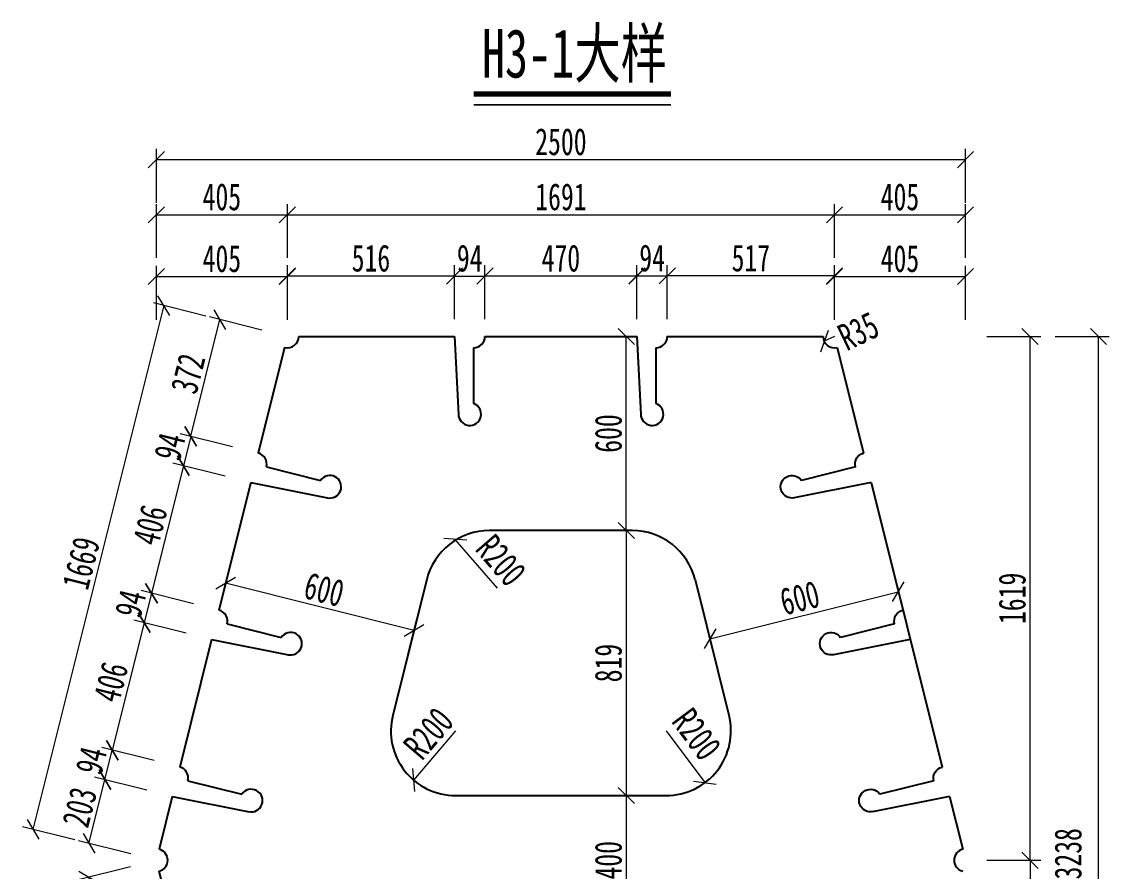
# Model space of a CAD drawing. Header units: millimetres. Extents: x -411717 to -116098, y 0 to 693159.
# Drawn here: x -165669 to -162309, y 305232 to 307857 of the extents above; entities that cross this region are included whole.
import ezdxf

# ---------------------------------------------------------------- set-up
doc = ezdxf.new("R2010")
doc.units = ezdxf.units.MM
doc.header["$LTSCALE"] = 2
doc.header["$PDMODE"] = 3
doc.header["$PDSIZE"] = -10
doc.layers.get('Defpoints').update_dxf_attribs({"color": 8, "lineweight": 9})
for name, color, linetype, lineweight in [('加粗线', 6, 'Continuous', 25), ('标注', 4, 'Continuous', 13), ('细实线', 4, 'Continuous', 15), ('细线', 4, 'Continuous', 15), ('钢板粗线', 1, 'Continuous', 25)]:
    doc.layers.add(name, color=color, linetype=linetype, lineweight=lineweight)
doc.styles.add('111', font='仿宋_GB2312.ttf', dxfattribs={"width": 0.7})
doc.styles.get("Standard").update_dxf_attribs({"font": '仿宋_GB2312.ttf'})
doc.dimstyles.new('200', dxfattribs={"dimscale": 0, "dimtxt": 2.5, "dimasz": 1.5, "dimexe": 1, "dimexo": 1, "dimgap": 0.4, "dimtad": 1, "dimdec": 0, "dimdsep": 46, "dimtxsty": '111', "dimblk": 'OBLIQUE', "dimcen": 0, "dimclrd": 256, "dimclre": 256, "dimclrt": 256, "dimadec": 1, "dimazin": 2, "dimtfac": 1, "dimtdec": 0, "dimtmove": 2, "dimatfit": 3, "dimfxl": 4, "dimfxlon": 1, "dimtolj": 1, "dimlwd": -1, "dimlwe": -1, "dimarcsym": 0})

# ---------------------------------------------------------------- blocks, each defined once
blk = doc.blocks.new('_Oblique')
at = {"color": 0, "linetype": 'ByBlock', "lineweight": -2}
blk.add_line((-0.5, -0.5), (0.5, 0.5), dxfattribs=at)
blk = doc.blocks.new('*D1532')
at = {"layer": 'Defpoints', "color": 0, "transparency": 16777216}
for p in [(-163829.6, 305465.5), (-163829.6, 305065.5), (-163801.1, 305065.5)]:
    blk.add_point(p, dxfattribs=at)
at = {"layer": '细实线', "transparency": 16777216}
for p, q in [((-163801.1, 305465.5), (-163767.8, 305465.5)), ((-163801.1, 305465.5), (-163801.1, 305065.5)), ((-163801.1, 305065.5), (-163767.8, 305065.5))]:
    blk.add_line(p, q, dxfattribs=at)
at = {"layer": '细实线', "transparency": 16777216, "xscale": 49.99999999999995, "yscale": 49.99999999999995, "zscale": 49.99999999999995}
for p, rotation in [((-163801.1, 305465.5), 90), ((-163801.1, 305065.5), 270)]:
    blk.add_blockref('_Oblique', p, dxfattribs=dict(at, rotation=rotation))
at = {"layer": '细实线', "transparency": 16777216, "insert": (-163856.1, 305265.5), "char_height": 83.33, "attachment_point": 5, "rotation": 90, "style": '111'}
blk.add_mtext('\\A1;400', dxfattribs=at)
blk = doc.blocks.new('*D1522')
at = {"layer": 'Defpoints', "color": 0, "transparency": 16777216}
for p in [(-162960.5, 306095.6), (-162935.3, 305994.5), (-163517.3, 305849)]:
    blk.add_point(p, dxfattribs=at)
at = {"layer": '细实线', "transparency": 16777216}
for p, q in [((-162943.3, 306026.8), (-162968.6, 306128)), ((-163542.6, 305950.1), (-162960.5, 306095.6)), ((-163525.4, 305881.3), (-163550.7, 305982.4))]:
    blk.add_line(p, q, dxfattribs=at)
at = {"layer": '细实线', "transparency": 16777216, "xscale": 49.99999999999995, "yscale": 49.99999999999995, "zscale": 49.99999999999995}
for p, rotation in [((-162960.5, 306095.6), 14.03624346792379), ((-163542.6, 305950.1), 194.0362434679238)]:
    blk.add_blockref('_Oblique', p, dxfattribs=dict(at, rotation=rotation))
at = {"layer": '细实线', "transparency": 16777216, "insert": (-163264.9, 306076.2), "char_height": 83.33, "attachment_point": 5, "rotation": 14.0362, "style": '111'}
blk.add_mtext('\\A1;600', dxfattribs=at)
blk = doc.blocks.new('*D1523')
at = {"layer": 'Defpoints', "color": 0, "transparency": 16777216}
for p in [(-165039, 306121.6), (-165065.9, 306014.1), (-164483.8, 305868.5)]:
    blk.add_point(p, dxfattribs=at)
at = {"layer": '细实线', "transparency": 16777216}
for p, q in [((-165057.8, 306046.4), (-165030.9, 306153.9)), ((-164456.9, 305976.1), (-165039, 306121.6)), ((-164475.7, 305900.9), (-164448.8, 306008.4))]:
    blk.add_line(p, q, dxfattribs=at)
at = {"layer": '细实线', "transparency": 16777216, "xscale": 49.99999999999995, "yscale": 49.99999999999995, "zscale": 49.99999999999995}
for p, rotation in [((-165039, 306121.6), 165.9637565320775), ((-164456.9, 305976.1), 345.9637565320776)]:
    blk.add_blockref('_Oblique', p, dxfattribs=dict(at, rotation=rotation))
at = {"layer": '细实线', "transparency": 16777216, "insert": (-164734.6, 306102.2), "char_height": 83.33, "attachment_point": 5, "rotation": 345.9638, "style": '111'}
blk.add_mtext('\\A1;600', dxfattribs=at)
blk = doc.blocks.new('*D1533')
at = {"layer": 'Defpoints', "color": 0, "transparency": 16777216}
for p in [(-163899.1, 306884.5), (-163801.1, 306884.5), (-163899.1, 306284.5)]:
    blk.add_point(p, dxfattribs=at)
at = {"layer": '标注', "transparency": 16777216}
for p, q in [((-163865.8, 306884.5), (-163767.8, 306884.5)), ((-163801.1, 306284.5), (-163801.1, 306884.5)), ((-163865.8, 306284.5), (-163767.8, 306284.5))]:
    blk.add_line(p, q, dxfattribs=at)
at = {"layer": '标注', "transparency": 16777216, "xscale": 49.99999999999987, "yscale": 49.99999999999987, "zscale": 49.99999999999987}
for p, rotation in [((-163801.1, 306884.5), 90), ((-163801.1, 306284.5), 270)]:
    blk.add_blockref('_Oblique', p, dxfattribs=dict(at, rotation=rotation))
at = {"layer": '标注', "transparency": 16777216, "insert": (-163856.1, 306584.5), "char_height": 83.33, "attachment_point": 5, "rotation": 90, "style": '111'}
blk.add_mtext('\\A1;600', dxfattribs=at)
blk = doc.blocks.new('*D1527')
at = {"layer": 'Defpoints', "color": 0, "transparency": 16777216}
for p in [(-165412, 305514.5), (-165203.8, 305462.5), (-165253, 305265.5)]:
    blk.add_point(p, dxfattribs=at)
at = {"layer": '标注', "transparency": 16777216}
for p, q in [((-165282.7, 305482.2), (-165444.4, 305522.6)), ((-165461.3, 305317.6), (-165412, 305514.5)), ((-165331.9, 305285.2), (-165493.6, 305325.7))]:
    blk.add_line(p, q, dxfattribs=at)
at = {"layer": '标注', "transparency": 16777216, "xscale": 49.99999999999987, "yscale": 49.99999999999987, "zscale": 49.99999999999987}
for p, rotation in [((-165412, 305514.5), 75.96375653206555), ((-165461.3, 305317.6), 255.9637565320655)]:
    blk.add_blockref('_Oblique', p, dxfattribs=dict(at, rotation=rotation))
at = {"layer": '标注', "transparency": 16777216, "insert": (-165490, 305429.4), "char_height": 83.33, "attachment_point": 5, "rotation": 75.9638, "style": '111'}
blk.add_mtext('\\A1;203', dxfattribs=at)
blk = doc.blocks.new('*D1528')
at = {"layer": 'Defpoints', "color": 0, "transparency": 16777216}
for p in [(-165253, 305265.5), (-165203.8, 305068.6), (-165413.4, 305016.2)]:
    blk.add_point(p, dxfattribs=at)
at = {"layer": '标注', "transparency": 16777216}
for p, q in [((-165333.3, 305245.4), (-165495, 305205)), ((-165462.6, 305213.1), (-165413.4, 305016.2)), ((-165284, 305048.5), (-165445.7, 305008.1))]:
    blk.add_line(p, q, dxfattribs=at)
at = {"layer": '标注', "transparency": 16777216, "xscale": 49.99999999999987, "yscale": 49.99999999999987, "zscale": 49.99999999999987}
for p, rotation in [((-165462.6, 305213.1), 104.0362434679783), ((-165413.4, 305016.2), 284.0362434679783)]:
    blk.add_blockref('_Oblique', p, dxfattribs=dict(at, rotation=rotation))
at = {"layer": '标注', "transparency": 16777216, "insert": (-165384.7, 305128), "char_height": 83.33, "attachment_point": 5, "rotation": 284.0362, "style": '111'}
blk.add_mtext('\\A1;203', dxfattribs=at)
blk = doc.blocks.new('*D1535')
at = {"layer": 'Defpoints', "color": 0, "transparency": 16777216}
for p in [(-164848.3, 306884.5), (-165634.5, 305360.9), (-165253, 305265.5)]:
    blk.add_point(p, dxfattribs=at)
at = {"layer": '标注', "transparency": 16777216}
for p, q in [((-165229.8, 306979.9), (-165634.5, 305360.9)), ((-165100.4, 306947.5), (-165262.1, 306988)), ((-165505.1, 305328.5), (-165666.8, 305369))]:
    blk.add_line(p, q, dxfattribs=at)
at = {"layer": '标注', "transparency": 16777216, "xscale": 49.99999999999987, "yscale": 49.99999999999987, "zscale": 49.99999999999987}
for p, rotation in [((-165229.8, 306979.9), 75.96375653207352), ((-165634.5, 305360.9), 255.9637565320735)]:
    blk.add_blockref('_Oblique', p, dxfattribs=dict(at, rotation=rotation))
at = {"layer": '标注', "transparency": 16777216, "insert": (-165485.5, 306183.7), "char_height": 83.33, "attachment_point": 5, "rotation": 75.9638, "style": '111'}
blk.add_mtext('\\A1;1669', dxfattribs=at)
blk = doc.blocks.new('*D1536')
at = {"layer": 'Defpoints', "color": 0, "transparency": 16777216}
for p in [(-165253, 305265.5), (-164848.3, 303646.5), (-165231.9, 303550.6)]:
    blk.add_point(p, dxfattribs=at)
at = {"layer": '标注', "transparency": 16777216}
for p, q in [((-165507.3, 305201.9), (-165669, 305161.5)), ((-165636.6, 305169.6), (-165231.9, 303550.6)), ((-165102.5, 303582.9), (-165264.2, 303542.5))]:
    blk.add_line(p, q, dxfattribs=at)
at = {"layer": '标注', "transparency": 16777216, "xscale": 49.99999999999987, "yscale": 49.99999999999987, "zscale": 49.99999999999987}
for p, rotation in [((-165636.6, 305169.6), 104.0362434679289), ((-165231.9, 303550.6), 284.0362434679288)]:
    blk.add_blockref('_Oblique', p, dxfattribs=dict(at, rotation=rotation))
at = {"layer": '标注', "transparency": 16777216, "insert": (-165380.9, 304373.4), "char_height": 83.33, "attachment_point": 5, "rotation": 284.0362, "style": '111'}
blk.add_mtext('\\A1;1669', dxfattribs=at)
blk = doc.blocks.new('*D1529')
at = {"layer": 'Defpoints', "color": 0, "transparency": 16777216}
for p in [(-164329.4, 306257.3), (-164198.6, 306106)]:
    blk.add_point(p, dxfattribs=at)
at = {"layer": '标注', "transparency": 16777216}
blk.add_line((-164198.6, 306106), (-164329.4, 306257.3), dxfattribs=at)
at = {"layer": '标注', "transparency": 16777216, "xscale": 49.99999999999994, "yscale": 49.99999999999994, "zscale": 49.99999999999994, "rotation": 130.8385402929694}
blk.add_blockref('_Oblique', (-164329.4, 306257.3), dxfattribs=at)
at = {"layer": '标注', "transparency": 16777216, "insert": (-164188.2, 306192.2), "char_height": 83.33, "attachment_point": 5, "rotation": 310.8385, "style": '111'}
blk.add_mtext('\\A1;R200', dxfattribs=at)
blk = doc.blocks.new('*D1538')
at = {"layer": 'Defpoints', "color": 0, "transparency": 16777216}
for p in [(-164328.4, 305665.5), (-164458.3, 305513.4)]:
    blk.add_point(p, dxfattribs=at)
at = {"layer": '标注', "transparency": 16777216}
blk.add_line((-164328.4, 305665.5), (-164458.3, 305513.4), dxfattribs=at)
at = {"layer": '标注', "transparency": 16777216, "xscale": 49.99999999999994, "yscale": 49.99999999999994, "zscale": 49.99999999999994, "rotation": 229.5121808114154}
blk.add_blockref('_Oblique', (-164458.3, 305513.4), dxfattribs=at)
at = {"layer": '标注', "transparency": 16777216, "insert": (-164412, 305657.7), "char_height": 83.33, "attachment_point": 5, "rotation": 49.5122, "style": '111'}
blk.add_mtext('\\A1;R200', dxfattribs=at)
blk = doc.blocks.new('*D1539')
at = {"layer": 'Defpoints', "color": 0, "transparency": 16777216}
for p in [(-163677.6, 305665.5), (-163557.8, 305505.4)]:
    blk.add_point(p, dxfattribs=at)
at = {"layer": '标注', "transparency": 16777216}
blk.add_line((-163677.6, 305665.5), (-163557.8, 305505.4), dxfattribs=at)
at = {"layer": '标注', "transparency": 16777216, "xscale": 49.99999999999994, "yscale": 49.99999999999994, "zscale": 49.99999999999994, "rotation": 306.8152032291244}
blk.add_blockref('_Oblique', (-163557.8, 305505.4), dxfattribs=at)
at = {"layer": '标注', "transparency": 16777216, "insert": (-163583.6, 305655), "char_height": 83.33, "attachment_point": 5, "rotation": 306.8152, "style": '111'}
blk.add_mtext('\\A1;R200', dxfattribs=at)
blk = doc.blocks.new('k')
at = {"layer": '钢板粗线'}
for p, q in [((0, 0), (12, -241.7)), ((59, -35), (59, -207.1))]:
    blk.add_line(p, q, dxfattribs=at)
for centre, start, end in [((59, 0), 270, 0), ((47, -240), 180, 69.949)]:
    blk.add_arc(centre, 35, start, end, dxfattribs=at)
blk = doc.blocks.new('*D1542')
at = {"layer": 'Defpoints', "color": 0, "transparency": 16777216}
for p in [(-164848.3, 307071.1), (-164848.3, 306884.5), (-164331.8, 306884.5)]:
    blk.add_point(p, dxfattribs=at)
at = {"layer": '标注', "transparency": 16777216}
for p, q in [((-164848.3, 306937.8), (-164848.3, 307104.4)), ((-164331.8, 306937.8), (-164331.8, 307104.4)), ((-164331.8, 307071.1), (-164848.3, 307071.1))]:
    blk.add_line(p, q, dxfattribs=at)
at = {"layer": '标注', "transparency": 16777216, "xscale": 49.99999999999987, "yscale": 49.99999999999987, "zscale": 49.99999999999987, "rotation": 180}
blk.add_blockref('_Oblique', (-164848.3, 307071.1), dxfattribs=at)
at = {"layer": '标注', "transparency": 16777216, "xscale": 49.99999999999987, "yscale": 49.99999999999987, "zscale": 49.99999999999987}
blk.add_blockref('_Oblique', (-164331.8, 307071.1), dxfattribs=at)
at = {"layer": '标注', "transparency": 16777216, "insert": (-164590, 307126.1), "char_height": 83.33, "attachment_point": 5, "style": '111'}
blk.add_mtext('\\A1;516', dxfattribs=at)
blk = doc.blocks.new('*D1543')
at = {"layer": 'Defpoints', "color": 0, "transparency": 16777216}
for p in [(-164237.8, 307071.1), (-164331.8, 306884.5), (-164237.8, 306884.5)]:
    blk.add_point(p, dxfattribs=at)
at = {"layer": '标注', "transparency": 16777216}
for p, q in [((-164331.8, 306937.8), (-164331.8, 307104.4)), ((-164237.8, 306937.8), (-164237.8, 307104.4)), ((-164331.8, 307071.1), (-164237.8, 307071.1))]:
    blk.add_line(p, q, dxfattribs=at)
at = {"layer": '标注', "transparency": 16777216, "xscale": 50.00000221247003, "yscale": 50.00000221247003, "zscale": 50.00000221247003, "rotation": 180}
blk.add_blockref('_Oblique', (-164331.8, 307071.1), dxfattribs=at)
at = {"layer": '标注', "transparency": 16777216, "xscale": 50.00000221247003, "yscale": 50.00000221247003, "zscale": 50.00000221247003}
blk.add_blockref('_Oblique', (-164237.8, 307071.1), dxfattribs=at)
at = {"layer": '标注', "transparency": 16777216, "insert": (-164284.8, 307126.1), "char_height": 83.33, "attachment_point": 5, "style": '111'}
blk.add_mtext('\\A1;94', dxfattribs=at)
blk = doc.blocks.new('*D1544')
at = {"layer": 'Defpoints', "color": 0, "transparency": 16777216}
for p in [(-163674.3, 307071.6), (-163768.1, 306885), (-163674.3, 306884.5)]:
    blk.add_point(p, dxfattribs=at)
at = {"layer": '标注', "transparency": 16777216}
for p, q in [((-163768.1, 306938.3), (-163768.1, 307105)), ((-163674.3, 306938.3), (-163674.3, 307105)), ((-163768.1, 307071.6), (-163674.3, 307071.6))]:
    blk.add_line(p, q, dxfattribs=at)
at = {"layer": '标注', "transparency": 16777216, "xscale": 50.00000221247003, "yscale": 50.00000221247003, "zscale": 50.00000221247003, "rotation": 180}
blk.add_blockref('_Oblique', (-163768.1, 307071.6), dxfattribs=at)
at = {"layer": '标注', "transparency": 16777216, "xscale": 50.00000221247003, "yscale": 50.00000221247003, "zscale": 50.00000221247003}
blk.add_blockref('_Oblique', (-163674.3, 307071.6), dxfattribs=at)
at = {"layer": '标注', "transparency": 16777216, "insert": (-163721.2, 307126.6), "char_height": 83.33, "attachment_point": 5, "style": '111'}
blk.add_mtext('\\A1;94', dxfattribs=at)
blk = doc.blocks.new('*D1545')
at = {"layer": 'Defpoints', "color": 0, "transparency": 16777216}
for p in [(-164237.8, 307071.1), (-164237.8, 306884.5), (-163768.3, 306884.5)]:
    blk.add_point(p, dxfattribs=at)
at = {"layer": '标注', "transparency": 16777216}
for p, q in [((-164237.8, 306937.8), (-164237.8, 307104.4)), ((-163768.3, 306937.8), (-163768.3, 307104.4)), ((-163768.3, 307071.1), (-164237.8, 307071.1))]:
    blk.add_line(p, q, dxfattribs=at)
at = {"layer": '标注', "transparency": 16777216, "xscale": 50.00000221247003, "yscale": 50.00000221247003, "zscale": 50.00000221247003, "rotation": 180}
blk.add_blockref('_Oblique', (-164237.8, 307071.1), dxfattribs=at)
at = {"layer": '标注', "transparency": 16777216, "xscale": 50.00000221247003, "yscale": 50.00000221247003, "zscale": 50.00000221247003}
blk.add_blockref('_Oblique', (-163768.3, 307071.1), dxfattribs=at)
at = {"layer": '标注', "transparency": 16777216, "insert": (-164003, 307126.1), "char_height": 83.33, "attachment_point": 5, "style": '111'}
blk.add_mtext('\\A1;470', dxfattribs=at)
blk = doc.blocks.new('*D1546')
at = {"layer": 'Defpoints', "color": 0, "transparency": 16777216}
for p in [(-163674.3, 307071.6), (-163674.3, 306884.5), (-163157.8, 306884.5)]:
    blk.add_point(p, dxfattribs=at)
at = {"layer": '标注', "transparency": 16777216}
for p, q in [((-163674.3, 306938.3), (-163674.3, 307105)), ((-163157.8, 306938.3), (-163157.8, 307105)), ((-163157.8, 307071.6), (-163674.3, 307071.6))]:
    blk.add_line(p, q, dxfattribs=at)
at = {"layer": '标注', "transparency": 16777216, "xscale": 50.00000221247003, "yscale": 50.00000221247003, "zscale": 50.00000221247003, "rotation": 180}
blk.add_blockref('_Oblique', (-163674.3, 307071.6), dxfattribs=at)
at = {"layer": '标注', "transparency": 16777216, "xscale": 50.00000221247003, "yscale": 50.00000221247003, "zscale": 50.00000221247003}
blk.add_blockref('_Oblique', (-163157.8, 307071.6), dxfattribs=at)
at = {"layer": '标注', "transparency": 16777216, "insert": (-163416, 307126.6), "char_height": 83.33, "attachment_point": 5, "style": '111'}
blk.add_mtext('\\A1;517', dxfattribs=at)
blk = doc.blocks.new('*D1547')
at = {"layer": 'Defpoints', "color": 0, "transparency": 16777216}
for p in [(-165056.5, 306936.6), (-164848.3, 306884.5), (-164938.4, 306523.8)]:
    blk.add_point(p, dxfattribs=at)
at = {"layer": '标注', "transparency": 16777216}
for p, q in [((-165146.7, 306575.8), (-165056.5, 306936.6)), ((-164927.2, 306904.2), (-165088.9, 306944.7)), ((-165017.3, 306543.5), (-165179, 306583.9))]:
    blk.add_line(p, q, dxfattribs=at)
at = {"layer": '标注', "transparency": 16777216, "xscale": 49.99999999999987, "yscale": 49.99999999999987, "zscale": 49.99999999999987}
for p, rotation in [((-165056.5, 306936.6), 75.96375653204306), ((-165146.7, 306575.8), 255.9637565320431)]:
    blk.add_blockref('_Oblique', p, dxfattribs=dict(at, rotation=rotation))
at = {"layer": '标注', "transparency": 16777216, "insert": (-165155, 306769.6), "char_height": 83.33, "attachment_point": 5, "rotation": 75.9638, "style": '111'}
blk.add_mtext('\\A1;372', dxfattribs=at)
blk = doc.blocks.new('*D1548')
at = {"layer": 'Defpoints', "color": 0, "transparency": 16777216}
for p in [(-164938.4, 306523.8), (-165169.5, 306484.7), (-164961.2, 306432.6)]:
    blk.add_point(p, dxfattribs=at)
at = {"layer": '标注', "transparency": 16777216}
for p, q in [((-165017.3, 306543.5), (-165179, 306583.9)), ((-165146.7, 306575.8), (-165169.5, 306484.7)), ((-165040.1, 306452.3), (-165201.8, 306492.7))]:
    blk.add_line(p, q, dxfattribs=at)
at = {"layer": '标注', "transparency": 16777216, "xscale": 50.00000221247003, "yscale": 50.00000221247003, "zscale": 50.00000221247003}
for p, rotation in [((-165146.7, 306575.8), 75.96375653042995), ((-165169.5, 306484.7), 255.96375653043)]:
    blk.add_blockref('_Oblique', p, dxfattribs=dict(at, rotation=rotation))
at = {"layer": '标注', "transparency": 16777216, "insert": (-165211.5, 306543.6), "char_height": 83.33, "attachment_point": 5, "rotation": 75.9638, "style": '111'}
blk.add_mtext('\\A1;94', dxfattribs=at)
blk = doc.blocks.new('*D1549')
at = {"layer": 'Defpoints', "color": 0, "transparency": 16777216}
for p in [(-164961.2, 306432.6), (-165268, 306090.8), (-165059.7, 306038.7)]:
    blk.add_point(p, dxfattribs=at)
at = {"layer": '标注', "transparency": 16777216}
for p, q in [((-165169.5, 306484.7), (-165268, 306090.8)), ((-165040.1, 306452.3), (-165201.8, 306492.7)), ((-165138.6, 306058.4), (-165300.3, 306098.9))]:
    blk.add_line(p, q, dxfattribs=at)
at = {"layer": '标注', "transparency": 16777216, "xscale": 50.00000221247003, "yscale": 50.00000221247003, "zscale": 50.00000221247003}
for p, rotation in [((-165169.5, 306484.7), 75.96375653207153), ((-165268, 306090.8), 255.9637565320716)]:
    blk.add_blockref('_Oblique', p, dxfattribs=dict(at, rotation=rotation))
at = {"layer": '标注', "transparency": 16777216, "insert": (-165272.1, 306301.1), "char_height": 83.33, "attachment_point": 5, "rotation": 75.9638, "style": '111'}
blk.add_mtext('\\A1;406', dxfattribs=at)
blk = doc.blocks.new('*D1550')
at = {"layer": 'Defpoints', "color": 0, "transparency": 16777216}
for p in [(-165059.7, 306038.7), (-165290.8, 305999.6), (-165082.5, 305947.5)]:
    blk.add_point(p, dxfattribs=at)
at = {"layer": '标注', "transparency": 16777216}
for p, q in [((-165138.6, 306058.4), (-165300.3, 306098.9)), ((-165268, 306090.8), (-165290.8, 305999.6)), ((-165161.4, 305967.2), (-165323.1, 306007.7))]:
    blk.add_line(p, q, dxfattribs=at)
at = {"layer": '标注', "transparency": 16777216, "xscale": 50.00000221247003, "yscale": 50.00000221247003, "zscale": 50.00000221247003}
for p, rotation in [((-165268, 306090.8), 75.96375653227143), ((-165290.8, 305999.6), 255.9637565322714)]:
    blk.add_blockref('_Oblique', p, dxfattribs=dict(at, rotation=rotation))
at = {"layer": '标注', "transparency": 16777216, "insert": (-165332.7, 306058.5), "char_height": 83.33, "attachment_point": 5, "rotation": 75.9638, "style": '111'}
blk.add_mtext('\\A1;94', dxfattribs=at)
blk = doc.blocks.new('*D1551')
at = {"layer": 'Defpoints', "color": 0, "transparency": 16777216}
for p in [(-165082.5, 305947.5), (-165389.2, 305605.7), (-165181, 305553.6)]:
    blk.add_point(p, dxfattribs=at)
at = {"layer": '标注', "transparency": 16777216}
for p, q in [((-165290.8, 305999.6), (-165389.2, 305605.7)), ((-165161.4, 305967.2), (-165323.1, 306007.7)), ((-165259.9, 305573.4), (-165421.6, 305613.8))]:
    blk.add_line(p, q, dxfattribs=at)
at = {"layer": '标注', "transparency": 16777216, "xscale": 50.00000221247003, "yscale": 50.00000221247003, "zscale": 50.00000221247003}
for p, rotation in [((-165290.8, 305999.6), 75.96375653206759), ((-165389.2, 305605.7), 255.9637565320676)]:
    blk.add_blockref('_Oblique', p, dxfattribs=dict(at, rotation=rotation))
at = {"layer": '标注', "transparency": 16777216, "insert": (-165393.4, 305816), "char_height": 83.33, "attachment_point": 5, "rotation": 75.9638, "style": '111'}
blk.add_mtext('\\A1;406', dxfattribs=at)
blk = doc.blocks.new('*D1552')
at = {"layer": 'Defpoints', "color": 0, "transparency": 16777216}
for p in [(-165389.2, 305605.7), (-165181, 305553.6), (-165203.8, 305462.5)]:
    blk.add_point(p, dxfattribs=at)
at = {"layer": '标注', "transparency": 16777216}
for p, q in [((-165259.9, 305573.4), (-165421.6, 305613.8)), ((-165412, 305514.5), (-165389.2, 305605.7)), ((-165282.7, 305482.2), (-165444.4, 305522.6))]:
    blk.add_line(p, q, dxfattribs=at)
at = {"layer": '标注', "transparency": 16777216, "xscale": 50.00000221247003, "yscale": 50.00000221247003, "zscale": 50.00000221247003}
for p, rotation in [((-165389.2, 305605.7), 75.96375653227143), ((-165412, 305514.5), 255.9637565322714)]:
    blk.add_blockref('_Oblique', p, dxfattribs=dict(at, rotation=rotation))
at = {"layer": '标注', "transparency": 16777216, "insert": (-165454, 305573.4), "char_height": 83.33, "attachment_point": 5, "rotation": 75.9638, "style": '111'}
blk.add_mtext('\\A1;94', dxfattribs=at)
blk = doc.blocks.new('*D1561')
at = {"layer": 'Defpoints', "color": 0, "transparency": 16777216}
for p in [(-163254.4, 306884.5), (-162553.4, 306884.5), (-162753, 305265.5)]:
    blk.add_point(p, dxfattribs=at)
at = {"layer": '标注', "transparency": 16777216}
for p, q in [((-162686.7, 306884.5), (-162520.1, 306884.5)), ((-162553.4, 305265.5), (-162553.4, 306884.5)), ((-162686.7, 305265.5), (-162520.1, 305265.5))]:
    blk.add_line(p, q, dxfattribs=at)
at = {"layer": '标注', "transparency": 16777216, "xscale": 50.00000221247003, "yscale": 50.00000221247003, "zscale": 50.00000221247003}
for p, rotation in [((-162553.4, 306884.5), 90), ((-162553.4, 305265.5), 270)]:
    blk.add_blockref('_Oblique', p, dxfattribs=dict(at, rotation=rotation))
at = {"layer": '标注', "transparency": 16777216, "insert": (-162608.4, 306075), "char_height": 83.33, "attachment_point": 5, "rotation": 90, "style": '111'}
blk.add_mtext('\\A1;1619', dxfattribs=at)
blk = doc.blocks.new('*D1562')
at = {"layer": 'Defpoints', "color": 0, "transparency": 16777216}
for p in [(-162753, 305265.5), (-163266, 303646.5), (-162553.4, 303646.5)]:
    blk.add_point(p, dxfattribs=at)
at = {"layer": '标注', "transparency": 16777216}
for p, q in [((-162686.7, 305265.5), (-162520.1, 305265.5)), ((-162553.4, 305265.5), (-162553.4, 303646.5)), ((-162686.7, 303646.5), (-162520.1, 303646.5))]:
    blk.add_line(p, q, dxfattribs=at)
at = {"layer": '标注', "transparency": 16777216, "xscale": 50.00000221247003, "yscale": 50.00000221247003, "zscale": 50.00000221247003}
for p, rotation in [((-162553.4, 305265.5), 90), ((-162553.4, 303646.5), 270)]:
    blk.add_blockref('_Oblique', p, dxfattribs=dict(at, rotation=rotation))
at = {"layer": '标注', "transparency": 16777216, "insert": (-162608.4, 304456), "char_height": 83.33, "attachment_point": 5, "rotation": 90, "style": '111'}
blk.add_mtext('\\A1;1619', dxfattribs=at)
blk = doc.blocks.new('*D1564')
at = {"layer": 'Defpoints', "color": 0, "transparency": 16777216}
for p in [(-163951.4, 306284.5), (-163951.4, 305465.5), (-163801.1, 305465.5)]:
    blk.add_point(p, dxfattribs=at)
at = {"layer": '标注', "transparency": 16777216}
for p, q in [((-163918.1, 306284.5), (-163767.8, 306284.5)), ((-163801.1, 306284.5), (-163801.1, 305465.5)), ((-163918.1, 305465.5), (-163767.8, 305465.5))]:
    blk.add_line(p, q, dxfattribs=at)
at = {"layer": '标注', "transparency": 16777216, "xscale": 50.00000221247003, "yscale": 50.00000221247003, "zscale": 50.00000221247003}
for p, rotation in [((-163801.1, 306284.5), 90), ((-163801.1, 305465.5), 270)]:
    blk.add_blockref('_Oblique', p, dxfattribs=dict(at, rotation=rotation))
at = {"layer": '标注', "transparency": 16777216, "insert": (-163856.1, 305875), "char_height": 83.33, "attachment_point": 5, "rotation": 90, "style": '111'}
blk.add_mtext('\\A1;819', dxfattribs=at)
blk = doc.blocks.new('*D1813')
at = {"layer": 'Defpoints', "color": 0, "transparency": 16777216}
for p in [(-163157.8, 307260.5), (-164848.3, 306884.5), (-163157.8, 306884.5)]:
    blk.add_point(p, dxfattribs=at)
at = {"layer": '标注', "transparency": 16777216}
for p, q in [((-164848.3, 307127.2), (-164848.3, 307293.8)), ((-163157.8, 307127.2), (-163157.8, 307293.8)), ((-164848.3, 307260.5), (-163157.8, 307260.5))]:
    blk.add_line(p, q, dxfattribs=at)
at = {"layer": '标注', "transparency": 16777216, "xscale": 50.00000221246997, "yscale": 50.00000221246997, "zscale": 50.00000221246997, "rotation": 180}
blk.add_blockref('_Oblique', (-164848.3, 307260.5), dxfattribs=at)
at = {"layer": '标注', "transparency": 16777216, "xscale": 50.00000221246997, "yscale": 50.00000221246997, "zscale": 50.00000221246997}
blk.add_blockref('_Oblique', (-163157.8, 307260.5), dxfattribs=at)
at = {"layer": '标注', "transparency": 16777216, "insert": (-164003, 307315.5), "char_height": 83.33, "attachment_point": 5, "style": '111'}
blk.add_mtext('\\A1;1691', dxfattribs=at)
blk = doc.blocks.new('*D1814')
at = {"layer": 'Defpoints', "color": 0, "transparency": 16777216}
for p in [(-164848.3, 307260.5), (-164848.3, 306884.5), (-165253, 305265.5)]:
    blk.add_point(p, dxfattribs=at)
at = {"layer": '标注', "transparency": 16777216}
for p, q in [((-165253, 307127.2), (-165253, 307293.8)), ((-164848.3, 307127.2), (-164848.3, 307293.8)), ((-165253, 307260.5), (-164848.3, 307260.5))]:
    blk.add_line(p, q, dxfattribs=at)
at = {"layer": '标注', "transparency": 16777216, "xscale": 50.00000221246997, "yscale": 50.00000221246997, "zscale": 50.00000221246997, "rotation": 180}
blk.add_blockref('_Oblique', (-165253, 307260.5), dxfattribs=at)
at = {"layer": '标注', "transparency": 16777216, "xscale": 50.00000221246997, "yscale": 50.00000221246997, "zscale": 50.00000221246997}
blk.add_blockref('_Oblique', (-164848.3, 307260.5), dxfattribs=at)
at = {"layer": '标注', "transparency": 16777216, "insert": (-165050.6, 307315.5), "char_height": 83.33, "attachment_point": 5, "style": '111'}
blk.add_mtext('\\A1;405', dxfattribs=at)
blk = doc.blocks.new('*D1815')
at = {"layer": 'Defpoints', "color": 0, "transparency": 16777216}
for p in [(-162753, 307430.9), (-165253, 305265.5), (-162753, 305265.5)]:
    blk.add_point(p, dxfattribs=at)
at = {"layer": '标注', "transparency": 16777216}
for p, q in [((-165253, 307297.5), (-165253, 307464.2)), ((-162753, 307297.5), (-162753, 307464.2)), ((-165253, 307430.9), (-162753, 307430.9))]:
    blk.add_line(p, q, dxfattribs=at)
at = {"layer": '标注', "transparency": 16777216, "xscale": 50.00000221246997, "yscale": 50.00000221246997, "zscale": 50.00000221246997, "rotation": 180}
blk.add_blockref('_Oblique', (-165253, 307430.9), dxfattribs=at)
at = {"layer": '标注', "transparency": 16777216, "xscale": 50.00000221246997, "yscale": 50.00000221246997, "zscale": 50.00000221246997}
blk.add_blockref('_Oblique', (-162753, 307430.9), dxfattribs=at)
at = {"layer": '标注', "transparency": 16777216, "insert": (-164003, 307485.9), "char_height": 83.33, "attachment_point": 5, "style": '111'}
blk.add_mtext('\\A1;2500', dxfattribs=at)
blk = doc.blocks.new('*D1816')
at = {"layer": 'Defpoints', "color": 0, "transparency": 16777216}
for p in [(-164848.3, 307069.6), (-164848.3, 306693.6), (-165253, 305074.6)]:
    blk.add_point(p, dxfattribs=at)
at = {"layer": '标注', "transparency": 16777216}
for p, q in [((-165253, 306936.3), (-165253, 307102.9)), ((-164848.3, 306936.3), (-164848.3, 307102.9)), ((-165253, 307069.6), (-164848.3, 307069.6))]:
    blk.add_line(p, q, dxfattribs=at)
at = {"layer": '标注', "transparency": 16777216, "xscale": 50.00000221246997, "yscale": 50.00000221246997, "zscale": 50.00000221246997, "rotation": 180}
blk.add_blockref('_Oblique', (-165253, 307069.6), dxfattribs=at)
at = {"layer": '标注', "transparency": 16777216, "xscale": 50.00000221246997, "yscale": 50.00000221246997, "zscale": 50.00000221246997}
blk.add_blockref('_Oblique', (-164848.3, 307069.6), dxfattribs=at)
at = {"layer": '标注', "transparency": 16777216, "insert": (-165050.6, 307124.6), "char_height": 83.33, "attachment_point": 5, "style": '111'}
blk.add_mtext('\\A1;405', dxfattribs=at)
blk = doc.blocks.new('*D1817')
at = {"layer": 'Defpoints', "color": 0, "transparency": 16777216}
for p in [(-162753, 307260.5), (-162753, 306884.5), (-163157.8, 305265.5)]:
    blk.add_point(p, dxfattribs=at)
at = {"layer": '标注', "transparency": 16777216}
for p, q in [((-163157.8, 307127.2), (-163157.8, 307293.8)), ((-162753, 307127.2), (-162753, 307293.8)), ((-163157.8, 307260.5), (-162753, 307260.5))]:
    blk.add_line(p, q, dxfattribs=at)
at = {"layer": '标注', "transparency": 16777216, "xscale": 50.00000221246997, "yscale": 50.00000221246997, "zscale": 50.00000221246997, "rotation": 180}
blk.add_blockref('_Oblique', (-163157.8, 307260.5), dxfattribs=at)
at = {"layer": '标注', "transparency": 16777216, "xscale": 50.00000221246997, "yscale": 50.00000221246997, "zscale": 50.00000221246997}
blk.add_blockref('_Oblique', (-162753, 307260.5), dxfattribs=at)
at = {"layer": '标注', "transparency": 16777216, "insert": (-162955.4, 307315.5), "char_height": 83.33, "attachment_point": 5, "style": '111'}
blk.add_mtext('\\A1;405', dxfattribs=at)
blk = doc.blocks.new('*D1818')
at = {"layer": 'Defpoints', "color": 0, "transparency": 16777216}
for p in [(-162753, 307069.6), (-162753, 306693.6), (-163157.8, 305074.6)]:
    blk.add_point(p, dxfattribs=at)
at = {"layer": '标注', "transparency": 16777216}
for p, q in [((-163157.8, 306936.3), (-163157.8, 307102.9)), ((-162753, 306936.3), (-162753, 307102.9)), ((-163157.8, 307069.6), (-162753, 307069.6))]:
    blk.add_line(p, q, dxfattribs=at)
at = {"layer": '标注', "transparency": 16777216, "xscale": 50.00000221246997, "yscale": 50.00000221246997, "zscale": 50.00000221246997, "rotation": 180}
blk.add_blockref('_Oblique', (-163157.8, 307069.6), dxfattribs=at)
at = {"layer": '标注', "transparency": 16777216, "xscale": 50.00000221246997, "yscale": 50.00000221246997, "zscale": 50.00000221246997}
blk.add_blockref('_Oblique', (-162753, 307069.6), dxfattribs=at)
at = {"layer": '标注', "transparency": 16777216, "insert": (-162955.4, 307124.6), "char_height": 83.33, "attachment_point": 5, "style": '111'}
blk.add_mtext('\\A1;405', dxfattribs=at)
blk = doc.blocks.new('*D1822')
at = {"layer": 'Defpoints', "color": 0, "transparency": 16777216}
for p in [(-163433.5, 306884.5), (-162342, 306884.5), (-163266, 303646.5)]:
    blk.add_point(p, dxfattribs=at)
at = {"layer": '标注', "transparency": 16777216}
for p, q in [((-162475.3, 306884.5), (-162308.6, 306884.5)), ((-162342, 303646.5), (-162342, 306884.5)), ((-162475.3, 303646.5), (-162308.6, 303646.5))]:
    blk.add_line(p, q, dxfattribs=at)
at = {"layer": '标注', "transparency": 16777216, "xscale": 49.99999999999995, "yscale": 49.99999999999995, "zscale": 49.99999999999995}
for p, rotation in [((-162342, 306884.5), 90), ((-162342, 303646.5), 270)]:
    blk.add_blockref('_Oblique', p, dxfattribs=dict(at, rotation=rotation))
at = {"layer": '标注', "transparency": 16777216, "insert": (-162435.6, 305285.5), "char_height": 83.33, "attachment_point": 5, "rotation": 90, "style": '111'}
blk.add_mtext('\\A1;3238', dxfattribs=at)
blk = doc.blocks.new('*D1827')
at = {"layer": 'Defpoints', "color": 0, "transparency": 16777216}
for p in [(-163189.4, 306869.4), (-163157.8, 306884.5)]:
    blk.add_point(p, dxfattribs=at)
at = {"layer": '标注', "transparency": 16777216}
blk.add_line((-163157.8, 306884.5), (-163189.4, 306869.4), dxfattribs=at)
at = {"layer": '标注', "transparency": 16777216, "xscale": 50.00000221246997, "yscale": 50.00000221246997, "zscale": 50.00000221246997, "rotation": 205.5253216228001}
blk.add_blockref('_Oblique', (-163189.4, 306869.4), dxfattribs=at)
at = {"layer": '标注', "transparency": 16777216, "insert": (-163083.7, 306900.7), "char_height": 83.33, "attachment_point": 5, "rotation": 25.5253, "style": '111'}
blk.add_mtext('\\A1;R35', dxfattribs=at)

msp = doc.modelspace()

# ---------------------------------------------------------------- linework, layer by layer
at = {"layer": '加粗线', "ltscale": 100, "const_width": 16.7}
msp.add_lwpolyline([(-164272.9, 307633.6), (-163663.3, 307633.6)], dxfattribs=at)
at = {"layer": '细线', "ltscale": 100, "const_width": 5}
msp.add_lwpolyline([(-164272.9, 307600.3), (-163663.3, 307600.3)], dxfattribs=at)
at = {"layer": '钢板粗线'}
for p, q in [((-164813.3, 306884.5), (-164331.8, 306884.5)), ((-164237.8, 306884.5), (-163768.3, 306884.5)), ((-163674.3, 306884.5), (-163192.8, 306884.5)), ((-164856.8, 306850.6), (-164938.4, 306523.8)), ((-163149.3, 306850.6), (-163067.6, 306523.8)), ((-164961.2, 306432.6), (-165059.7, 306038.7)), ((-163044.8, 306432.6), (-162825, 305553.6)), ((-163782.4, 306284.5), (-164223.6, 306284.5)), ((-164417.7, 306133), (-164522.4, 305714)), ((-163588.4, 306133), (-163483.6, 305714)), ((-165082.5, 305947.5), (-165181, 305553.6)), ((-165203.8, 305462.5), (-165244.5, 305299.5)), ((-164328.4, 305465.5), (-163677.6, 305465.5)), ((-162802.3, 305462.5), (-162761.5, 305299.5)), ((-165203.8, 305068.6), (-165244.5, 305231.6))]:
    msp.add_line(p, q, dxfattribs=at)
for centre, radius, start, end in [((-164848.3, 306884.5), 35, 255.9638, 360), ((-163157.8, 306884.5), 35, 180, 284.0362), ((-164223.6, 306084.5), 200, 90, 165.9638), ((-163782.4, 306084.5), 200, 14.0362, 90), ((-164328.4, 305665.5), 200, 165.9638, 270), ((-163677.6, 305665.5), 200, 270, 14.0362), ((-165253, 305265.5), 35, 284.0362, 75.9638), ((-162753, 305265.5), 35, 104.0362, 255.9638)]:
    msp.add_arc(centre, radius, start, end, dxfattribs=at)

# ---------------------------------------------------------------- block references
at = {"layer": '标注'}
for p in [(-164331.8, 306884.5), (-163768.3, 306884.5)]:
    msp.add_blockref('k', p, dxfattribs=at)
at = {"layer": '标注', "rotation": 75.96375653226283}
for p in [(-164961.2, 306432.6), (-165082.5, 305947.5), (-165203.8, 305462.5)]:
    msp.add_blockref('k', p, dxfattribs=at)
at = {"layer": '标注', "xscale": -1, "rotation": 284.0362434677371}
for p in [(-163044.8, 306432.6), (-162923.5, 305947.5), (-162802.3, 305462.5)]:
    msp.add_blockref('k', p, dxfattribs=at)

# ---------------------------------------------------------------- texts
at = {"width": 0.7}
msp.add_text('H3-1大样', height=150, dxfattribs=at).set_placement((-164247.3, 307684.6))

# ---------------------------------------------------------------- dimensions: what is measured, and where the dimension line sits
at = {"layer": '标注'}
for base, p1, p2, override, picture, middle in [((-162753, 307430.9), (-165253, 305265.5), (-162753, 305265.5), {"dimscale": 33.333335, "dimadec": 4, "dimarcsym": 1}, '*D1815', (-164003, 307485.9)), ((-164848.3, 307260.5), (-165253, 305265.5), (-164848.3, 306884.5), {"dimscale": 33.333335, "dimadec": 4, "dimarcsym": 1}, '*D1814', (-165050.6, 307315.5)), ((-163157.7663762, 307260.5109826), (-164848.2663762, 306884.5112108), (-163157.7663762, 306884.5112108), {"dimscale": 33.333335, "dimadec": 4, "dimarcsym": 1}, '*D1813', (-164003.0163762, 307315.5109851)), ((-162753, 307260.5), (-163157.8, 305265.5), (-162753, 306884.5), {"dimscale": 33.333335, "dimadec": 4, "dimarcsym": 1}, '*D1817', (-162955.4, 307315.5)), ((-164848.3, 307069.6), (-165253, 305074.6), (-164848.3, 306693.6), {"dimscale": 33.333335, "dimadec": 4, "dimarcsym": 1}, '*D1816', (-165050.6, 307124.6)), ((-164237.8, 307071.1), (-164331.8, 306884.5), (-164237.8, 306884.5), {"dimscale": 33.333335, "dimadec": 3, "dimarcsym": 1}, '*D1543', (-164284.8, 307126.1)), ((-164237.7663762, 307071.0852269), (-163768.2663762, 306884.5112108), (-164237.7663762, 306884.5112108), {"dimscale": 33.333335, "dimadec": 3, "dimarcsym": 1}, '*D1545', (-164003.0163762, 307126.0852293)), ((-163674.3, 307071.6), (-163768.1, 306885), (-163674.3, 306884.5), {"dimscale": 33.333335, "dimadec": 3, "dimarcsym": 1}, '*D1544', (-163721.2, 307126.6)), ((-163674.2663762, 307071.6194567), (-163157.7663762, 306884.5112108), (-163674.2663762, 306884.5112108), {"dimscale": 33.333335, "dimadec": 3, "dimarcsym": 1}, '*D1546', (-163416.0163762, 307126.6194591)), ((-162753, 307069.6), (-163157.8, 305074.6), (-162753, 306693.6), {"dimscale": 33.333335, "dimadec": 4, "dimarcsym": 1}, '*D1818', (-162955.4, 307124.6))]:
    dim = msp.add_linear_dim(base=base, p1=p1, p2=p2, dimstyle='200', override=override, dxfattribs=at)
    dim.commit()
    dim.dimension.update_dxf_attribs({"geometry": picture, "text_midpoint": middle})
for base, p1, p2, angle, override, picture, middle in [((-164848.2663762, 307071.0852269), (-164331.7663762, 306884.5112108), (-164848.2663762, 306884.5112108), 180, {"dimscale": 33.333333, "dimadec": 3, "dimarcsym": 1}, '*D1542', (-164590.0163762, 307126.0852269)), ((-162553.4, 306884.5), (-162753, 305265.5), (-163254.4, 306884.5), 90, {"dimscale": 33.333335, "dimadec": 3, "dimarcsym": 1}, '*D1561', (-162608.4, 306075)), ((-163801.1, 305465.5), (-163951.4, 306284.5), (-163951.4, 305465.5), 90, {"dimscale": 33.333335, "dimadec": 3, "dimarcsym": 1}, '*D1564', (-163856.1, 305875)), ((-162553.4, 303646.5), (-162753, 305265.5), (-163266, 303646.5), 90, {"dimscale": 33.333335, "dimadec": 3, "dimarcsym": 1}, '*D1562', (-162608.4, 304456))]:
    dim = msp.add_linear_dim(base=base, p1=p1, p2=p2, angle=angle, dimstyle='200', override=override, dxfattribs=at)
    dim.commit()
    dim.dimension.update_dxf_attribs({"geometry": picture, "text_midpoint": middle})
for p1, p2, distance, override, picture, middle in [((-164848.3, 306884.5), (-165253, 305265.5), -393.2, {"dimscale": 33.333333, "dimadec": 3, "dimarcsym": 1}, '*D1535', (-165485.5, 306183.7)), ((-164938.4, 306523.8), (-164848.3, 306884.5), 214.7, {"dimscale": 33.333333, "dimadec": 3, "dimarcsym": 1}, '*D1547', (-165155, 306769.6)), ((-163899.1, 306284.5), (-163899.1, 306884.5), -98, {"dimscale": 33.333333, "dimarcsym": 1}, '*D1533', (-163856.1, 306584.5)), ((-164938.4, 306523.8), (-164961.2, 306432.6), -214.7, {"dimscale": 33.333335, "dimadec": 3, "dimarcsym": 1}, '*D1548', (-165211.5, 306543.6)), ((-164961.2, 306432.6), (-165059.7, 306038.7), -214.7, {"dimscale": 33.333335, "dimadec": 3, "dimarcsym": 1}, '*D1549', (-165272.1, 306301.1)), ((-165059.7, 306038.7), (-165082.5, 305947.5), -214.7, {"dimscale": 33.333335, "dimadec": 3, "dimarcsym": 1}, '*D1550', (-165332.7, 306058.5)), ((-165082.5, 305947.5), (-165181, 305553.6), -214.7, {"dimscale": 33.333335, "dimadec": 3, "dimarcsym": 1}, '*D1551', (-165393.4, 305816)), ((-165203.8, 305462.5), (-165181, 305553.6), 214.7, {"dimscale": 33.333335, "dimadec": 3, "dimarcsym": 1}, '*D1552', (-165454, 305573.4)), ((-165253, 305265.5), (-165203.8, 305462.5), 214.7, {"dimscale": 33.333333, "dimadec": 3, "dimarcsym": 1}, '*D1527', (-165490, 305429.4)), ((-165253, 305265.5), (-164848.3, 303646.5), -395.4, {"dimscale": 33.333333, "dimadec": 3, "dimarcsym": 1}, '*D1536', (-165380.9, 304373.4)), ((-165253, 305265.5), (-165203.8, 305068.6), -216.1, {"dimscale": 33.333333, "dimadec": 3, "dimarcsym": 1}, '*D1528', (-165384.7, 305128))]:
    dim = msp.add_aligned_dim(p1=p1, p2=p2, distance=distance, dimstyle='200', override=override, dxfattribs=at)
    dim.commit()
    dim.dimension.update_dxf_attribs({"geometry": picture, "text_midpoint": middle})
for center, mpoint, override, picture, middle in [((-163157.8, 306884.5), (-163189.4, 306869.4), {"dimscale": 33.333335, "dimadec": 4, "dimarcsym": 1}, '*D1827', (-163083.7, 306900.7)), ((-164198.6, 306106), (-164329.4, 306257.3), {"dimscale": 33.333333, "dimadec": 3, "dimarcsym": 1}, '*D1529', (-164188.2, 306192.2)), ((-164328.4, 305665.5), (-164458.3, 305513.4), {"dimscale": 33.333333, "dimadec": 3, "dimarcsym": 1}, '*D1538', (-164412, 305657.7)), ((-163677.6, 305665.5), (-163557.8, 305505.4), {"dimscale": 33.333333, "dimadec": 3, "dimarcsym": 1}, '*D1539', (-163583.6, 305655))]:
    dim = msp.add_radius_dim(center=center, mpoint=mpoint, dimstyle='200', override=override, dxfattribs=at)
    dim.commit()
    dim.dimension.update_dxf_attribs({"geometry": picture, "text_midpoint": middle, "dimtype": 164})
dim = msp.add_linear_dim(base=(-162342, 306884.5), p1=(-163266, 303646.5), p2=(-163433.5, 306884.5), angle=270, dimstyle='200', override={"dimscale": 33.333333, "dimadec": 3, "dimarcsym": 1}, dxfattribs=at)
dim.commit()
dim.dimension.update_dxf_attribs({"geometry": '*D1822', "text_midpoint": (-162435.6, 305285.5), "dimtype": 160})
at = {"layer": '细实线'}
for p1, p2, distance, picture, middle in [((-164483.8, 305868.5), (-165065.9, 306014.1), -110.9, '*D1523', (-164734.6, 306102.2)), ((-163517.3, 305849), (-162935.3, 305994.5), 104.3, '*D1522', (-163264.9, 306076.2))]:
    dim = msp.add_aligned_dim(p1=p1, p2=p2, distance=distance, dimstyle='200', override={"dimscale": 33.333333, "dimarcsym": 1}, dxfattribs=at)
    dim.commit()
    dim.dimension.update_dxf_attribs({"geometry": picture, "text_midpoint": middle})
dim = msp.add_linear_dim(base=(-163801.1, 305065.5), p1=(-163829.6, 305465.5), p2=(-163829.6, 305065.5), angle=90, dimstyle='200', override={"dimscale": 33.333333, "dimarcsym": 1}, dxfattribs=at)
dim.commit()
dim.dimension.update_dxf_attribs({"geometry": '*D1532', "text_midpoint": (-163856.1, 305265.5)})

doc.saveas('drawing.dxf')
